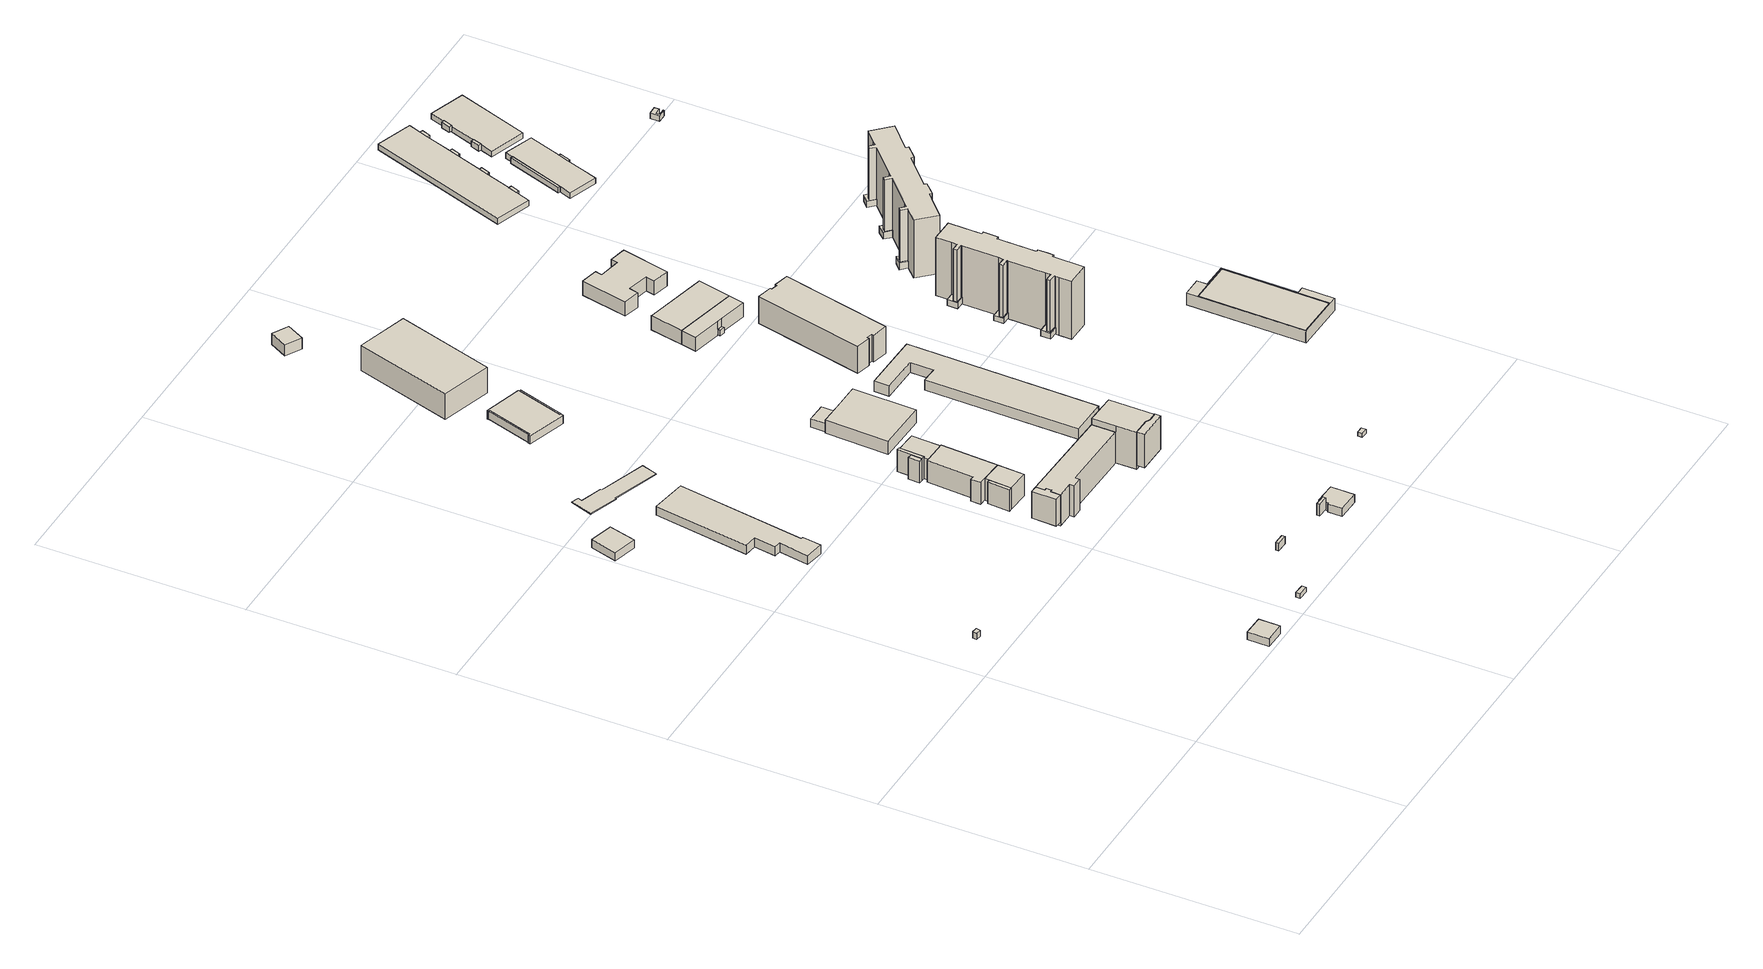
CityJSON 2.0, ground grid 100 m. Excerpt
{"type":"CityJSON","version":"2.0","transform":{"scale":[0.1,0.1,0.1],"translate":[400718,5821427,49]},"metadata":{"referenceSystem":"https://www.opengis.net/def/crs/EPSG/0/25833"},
"CityObjects":{
"building1":{"type":"Building","attributes":{"Gemeindeschluessel":"11000010","BezugspunktDach":"2200","function":"51009_1610","measuredHeight":3.46,"storeysAboveGround":0},"address":[{"country":"Germany","locality":"Berlin"}],"geometry":[{"type":"Solid","lod":"1","boundaries":[[[[0,1,2,3]],[[4,5,6,7]],[[4,7,3,2]],[[5,4,2,1]],[[6,5,1,0]],[[7,6,0,3]]]]}]},
"building2":{"type":"Building","attributes":{"Gemeindeschluessel":"11000010","BezugspunktDach":"2200","function":"31001_2523","measuredHeight":4.04,"storeysAboveGround":1},"address":[{"country":"Germany","locality":"Berlin","thoroughfareNumber":"170A","thoroughfareName":"Märkische Allee"}],"geometry":[{"type":"Solid","lod":"1","boundaries":[[[[8,9,10,11]],[[12,13,14,15]],[[12,15,11,10]],[[13,12,10,9]],[[14,13,9,8]],[[15,14,8,11]]]]}]},
"building3":{"type":"Building","attributes":{"Gemeindeschluessel":"11000010","BezugspunktDach":"2200","function":"31001_2000","measuredHeight":5.03,"storeysAboveGround":1},"address":[{"country":"Germany","locality":"Berlin","thoroughfareNumber":"189 (2)","thoroughfareName":"Märkische Allee"}],"geometry":[{"type":"Solid","lod":"1","boundaries":[[[[16,17,18,19]],[[20,21,22,23]],[[20,23,19,18]],[[21,20,18,17]],[[22,21,17,16]],[[23,22,16,19]]]]}]},
"building4":{"type":"Building","attributes":{"Gemeindeschluessel":"11000010","BezugspunktDach":"2200","function":"31001_2621","measuredHeight":2.42,"storeysAboveGround":1},"address":[{"country":"Germany","locality":"Berlin","thoroughfareNumber":"172 (2)","thoroughfareName":"Märkische Allee"}],"geometry":[{"type":"Solid","lod":"1","boundaries":[[[[24,25,26,27]],[[28,29,30,31]],[[28,31,27,26]],[[29,28,26,25]],[[30,29,25,24]],[[31,30,24,27]]]]}]},
"building5":{"type":"Building","attributes":{"Gemeindeschluessel":"11000010","BezugspunktDach":"2200","function":"31001_3072","measuredHeight":4.68,"storeysAboveGround":1},"address":[{"country":"Germany","locality":"Berlin","thoroughfareNumber":"189","thoroughfareName":"Märkische Allee"}],"geometry":[{"type":"Solid","lod":"1","boundaries":[[[[32,33,34,35,36,37,38,39,40,41]],[[42,43,44,45,46,47,48,49,50,51]],[[42,51,41,40]],[[43,42,40,39]],[[44,43,39,38]],[[45,44,38,37]],[[46,45,37,36]],[[47,46,36,35]],[[48,47,35,34]],[[49,48,34,33]],[[50,49,33,32]],[[51,50,32,41]]]]}]},
"building6":{"type":"Building","attributes":{"Gemeindeschluessel":"11000010","BezugspunktDach":"2200","function":"31001_2000","measuredHeight":0.261,"storeysAboveGround":1},"address":[{"country":"Germany","locality":"Berlin","thoroughfareNumber":"189 (4)","thoroughfareName":"Märkische Allee"}],"geometry":[{"type":"Solid","lod":"1","boundaries":[[[[52,53,54,55,56,57,58,59,60,61]],[[62,63,64,65,66,67,68,69,70,71]],[[62,71,61,60]],[[63,62,60,59]],[[64,63,59,58]],[[65,64,58,57]],[[66,65,57,56]],[[67,66,56,55]],[[68,67,55,54]],[[69,68,54,53]],[[70,69,53,52]],[[71,70,52,61]]]]}]},
"building7":{"type":"Building","attributes":{"Gemeindeschluessel":"11000010","BezugspunktDach":"2200","function":"51009_1610","measuredHeight":3.83,"storeysAboveGround":0},"address":[{"country":"Germany","locality":"Berlin"}],"geometry":[{"type":"Solid","lod":"1","boundaries":[[[[72,73,74,75]],[[76,77,78,79]],[[76,79,75,74]],[[77,76,74,73]],[[78,77,73,72]],[[79,78,72,75]]]]}]},
"building8":{"type":"Building","attributes":{"Gemeindeschluessel":"11000010","BezugspunktDach":"2200","function":"51009_1610","measuredHeight":14.15,"storeysAboveGround":0},"address":[{"country":"Germany","locality":"Berlin"}],"geometry":[{"type":"Solid","lod":"1","boundaries":[[[[80,81,82,83,84,85,86,87]],[[88,89,90,91,92,93,94,95]],[[88,95,87,86]],[[89,88,86,85]],[[90,89,85,84]],[[91,90,84,83]],[[92,91,83,82]],[[93,92,82,81]],[[94,93,81,80]],[[95,94,80,87]]]]}]},
"building9":{"type":"Building","attributes":{"Gemeindeschluessel":"11000010","function":"31001_3071"},"address":[{"country":"Germany","locality":"Berlin","thoroughfareNumber":"174","thoroughfareName":"Märkische Allee"}],"children":["building9-1","building9-2","building9-3","building9-4","building9-5","building9-6"]},
"building9-1":{"type":"BuildingPart","attributes":{"BezugspunktDach":"2200","measuredHeight":11.5,"storeysAboveGround":3},"parents":["building9"],"geometry":[{"type":"Solid","lod":"1","boundaries":[[[[96,97,98,99,100,101,102,103]],[[104,105,106,107,108,109,110,111]],[[104,111,103,102]],[[105,104,102,101]],[[106,105,101,100]],[[107,106,100,99]],[[108,112,113,107,99,98]],[[109,108,98,97]],[[111,110,96,103]],[[107,113,112,108]],[[110,109,97,96]]]]}]},
"building9-2":{"type":"BuildingPart","attributes":{"BezugspunktDach":"2200","measuredHeight":12.58,"storeysAboveGround":3},"parents":["building9"],"geometry":[{"type":"MultiSurface","lod":"1","boundaries":[[[112,114,115,116,117,118,113]],[[119,120,121,122,123,108,107]],[[119,107,113,118]],[[122,121,116,115]],[[123,122,115,114]],[[108,123,114,112]],[[120,119,118,117]],[[121,120,124,117,116]],[[107,108,112,113]]]}]},
"building9-3":{"type":"BuildingPart","attributes":{"BezugspunktDach":"2200","measuredHeight":11.66,"storeysAboveGround":3},"parents":["building9"],"geometry":[{"type":"MultiSurface","lod":"1","boundaries":[[[125,126,127,128,129]],[[130,131,121,119,132]],[[133,134,129,128]],[[131,130,128,127]],[[121,131,127,126]],[[119,118,117,116,121,126,125]],[[132,119,125,129]],[[130,132,134,133]],[[120,117,118,119,135]],[[121,116,117,120]]]}]},
"building9-4":{"type":"BuildingPart","attributes":{"BezugspunktDach":"2200","measuredHeight":11.54,"storeysAboveGround":3},"parents":["building9"],"geometry":[{"type":"Solid","lod":"1","boundaries":[[[[136,137,138,139]],[[140,141,142,143]],[[140,143,139,138]],[[141,140,138,137]],[[143,142,136,139]],[[142,141,137,136]]]]}]},
"building9-5":{"type":"BuildingPart","attributes":{"BezugspunktDach":"2200","measuredHeight":11.54,"storeysAboveGround":3},"parents":["building9"],"geometry":[{"type":"Solid","lod":"1","boundaries":[[[[134,133,144,145]],[[146,130,132,147]],[[146,147,145,144]],[[130,146,144,133]],[[147,132,134,145]],[[130,133,134,132]]]]}]},
"building9-6":{"type":"BuildingPart","attributes":{"BezugspunktDach":"2200","measuredHeight":11.52,"storeysAboveGround":3},"parents":["building9"],"geometry":[{"type":"Solid","lod":"1","boundaries":[[[[148,97,96,137,136]],[[141,110,109,149,142]],[[110,141,137,96]],[[109,97,96,97]],[[149,109,97,148]],[[142,149,148,136]],[[141,142,136,137]],[[110,96,97,109]]]]}]},
"building10":{"type":"Building","attributes":{"Gemeindeschluessel":"11000010","BezugspunktDach":"2200","function":"51009_1610","measuredHeight":4.01,"storeysAboveGround":0},"address":[{"country":"Germany","locality":"Berlin"}],"geometry":[{"type":"Solid","lod":"1","boundaries":[[[[150,151,152,153]],[[154,155,156,157]],[[154,157,153,152]],[[155,154,152,151]],[[156,155,151,150]],[[157,156,150,153]]]]}]},
"building11":{"type":"Building","attributes":{"Gemeindeschluessel":"11000010","BezugspunktDach":"2200","function":"51009_1610","measuredHeight":6.01,"storeysAboveGround":0},"address":[{"country":"Germany","locality":"Berlin"}],"geometry":[{"type":"Solid","lod":"1","boundaries":[[[[158,159,160,161]],[[162,163,164,165]],[[162,165,161,160]],[[163,162,160,159]],[[164,163,159,158]],[[165,164,158,161]]]]}]},
"building12":{"type":"Building","attributes":{"Gemeindeschluessel":"11000010","function":"31001_3071"},"address":[{"country":"Germany","locality":"Berlin","thoroughfareNumber":"1","thoroughfareName":"Poelchaustraße"}],"children":["building12-1","building12-2"]},
"building12-1":{"type":"BuildingPart","attributes":{"BezugspunktDach":"2200","measuredHeight":19.64,"storeysAboveGround":5},"parents":["building12"],"geometry":[{"type":"MultiSurface","lod":"1","boundaries":[[[166,167,168,169,170,171,172]],[[173,174,175,176,177,178,179]],[[173,180,181,172,171]],[[174,173,171,170]],[[175,174,170,169]],[[176,175,169,168]],[[177,176,168,167]],[[178,177,167,166]],[[179,178,166,172]],[[179,181,180,173]]]}]},
"building12-2":{"type":"BuildingPart","attributes":{"BezugspunktDach":"2200","measuredHeight":16.5,"storeysAboveGround":5},"parents":["building12"],"geometry":[{"type":"MultiSurface","lod":"1","boundaries":[[[182,183,184,185,181,180,186,187,188,189,190,191]],[[192,193,194,195,196,197,198,199,200,201,202,203]],[[192,203,191,190]],[[193,192,190,189]],[[194,193,189,188]],[[195,194,188,187]],[[196,195,187,186]],[[197,196,186,180]],[[198,197,180,173,179]],[[199,198,181,185]],[[200,199,185,184]],[[201,200,184,183]],[[202,201,183,182]],[[203,202,182,191]],[[179,173,180,181]]]}]},
"building13":{"type":"Building","attributes":{"Gemeindeschluessel":"11000010","BezugspunktDach":"2200","function":"31001_2520","measuredHeight":4.46,"storeysAboveGround":1},"address":[{"country":"Germany","locality":"Berlin","thoroughfareNumber":"191","thoroughfareName":"Märkische Allee"}],"geometry":[{"type":"Solid","lod":"1","boundaries":[[[[204,205,206,207,208,209,152,151,150,153,210]],[[211,212,213,214,215,216,217,218,219,220,221]],[[211,221,210,153]],[[212,211,153,150]],[[213,212,150,151]],[[214,213,151,152]],[[215,214,152,209]],[[216,215,209,208]],[[217,216,208,207]],[[218,217,207,206]],[[219,218,206,205]],[[220,219,205,204]],[[221,220,204,210]]]]}]},
"building14":{"type":"Building","attributes":{"Gemeindeschluessel":"11000010","BezugspunktDach":"2200","function":"51009_1610","measuredHeight":4.21,"storeysAboveGround":0},"address":[{"country":"Germany","locality":"Berlin"}],"geometry":[{"type":"Solid","lod":"1","boundaries":[[[[222,223,224,225,226,227]],[[228,229,230,231,232,233]],[[228,233,227,226]],[[229,228,226,225]],[[230,229,225,224]],[[231,230,224,223]],[[232,231,223,222]],[[233,232,222,227]]]]}]},
"building15":{"type":"Building","attributes":{"Gemeindeschluessel":"11000010","BezugspunktDach":"2200","function":"51009_1610","measuredHeight":4.14,"storeysAboveGround":0},"address":[{"country":"Germany","locality":"Berlin"}],"geometry":[{"type":"Solid","lod":"1","boundaries":[[[[234,235,236,237]],[[238,239,240,241]],[[238,241,237,236]],[[239,238,236,235]],[[240,239,235,234]],[[241,240,234,237]]]]}]},
"building16":{"type":"Building","attributes":{"Gemeindeschluessel":"11000010","BezugspunktDach":"2200","function":"51009_1610","measuredHeight":17.77,"storeysAboveGround":0},"address":[{"country":"Germany","locality":"Berlin"}],"geometry":[{"type":"Solid","lod":"1","boundaries":[[[[242,243,244,245,246,247]],[[248,249,250,251,252,253]],[[248,253,247,246]],[[249,248,246,245]],[[250,249,245,244]],[[251,250,244,243]],[[252,251,243,242]],[[253,252,242,247]]]]}]},
"building17":{"type":"Building","attributes":{"Gemeindeschluessel":"11000010","BezugspunktDach":"2200","function":"51009_1610","measuredHeight":4.44,"storeysAboveGround":0},"address":[{"country":"Germany","locality":"Berlin"}],"geometry":[{"type":"Solid","lod":"1","boundaries":[[[[254,255,256,257,258,259]],[[260,261,262,263,264,265]],[[260,265,259,258]],[[261,260,258,257]],[[262,261,257,256]],[[263,262,256,255]],[[264,263,255,254]],[[265,264,254,259]]]]}]},
"building18":{"type":"Building","attributes":{"Gemeindeschluessel":"11000010","BezugspunktDach":"2200","function":"31001_3071","measuredHeight":6.93,"storeysAboveGround":1},"address":[{"country":"Germany","locality":"Berlin","thoroughfareNumber":"174 (1)","thoroughfareName":"Märkische Allee"}],"geometry":[{"type":"Solid","lod":"1","boundaries":[[[[266,267,268,269,270,271]],[[272,273,274,275,276,277]],[[272,277,271,270]],[[273,272,270,269]],[[274,273,269,268]],[[275,274,268,267]],[[276,275,267,266]],[[277,276,266,271]]]]}]},
"building19":{"type":"Building","attributes":{"Gemeindeschluessel":"11000010","BezugspunktDach":"2200","function":"31001_2522","measuredHeight":13.56,"storeysAboveGround":4},"address":[{"country":"Germany","locality":"Berlin","thoroughfareNumber":"191 (2)","thoroughfareName":"Märkische Allee"}],"geometry":[{"type":"Solid","lod":"1","boundaries":[[[[278,279,280,281]],[[282,283,284,285]],[[282,285,281,280]],[[283,282,280,279]],[[284,283,279,278]],[[285,284,278,281]]]]}]},
"building20":{"type":"Building","attributes":{"Gemeindeschluessel":"11000010","BezugspunktDach":"2200","function":"31001_9998","measuredHeight":7.63,"storeysAboveGround":1},"address":[{"country":"Germany","locality":"Berlin","thoroughfareNumber":"193 (1)","thoroughfareName":"Märkische Allee"}],"geometry":[{"type":"Solid","lod":"1","boundaries":[[[[286,287,288,289,290]],[[291,292,293,294,295]],[[291,295,290,289]],[[292,291,289,288]],[[293,292,288,287]],[[294,293,287,286]],[[295,294,286,290]]]]}]},
"building21":{"type":"Building","attributes":{"Gemeindeschluessel":"11000010","BezugspunktDach":"2200","function":"31001_3071","measuredHeight":5.37,"storeysAboveGround":1},"address":[{"country":"Germany","locality":"Berlin","thoroughfareNumber":"174 (2)","thoroughfareName":"Märkische Allee"}],"geometry":[{"type":"Solid","lod":"1","boundaries":[[[[296,297,298,299,300,301,302,303,304]],[[305,306,307,308,309,310,311,312,313]],[[305,313,304,303]],[[306,305,303,302]],[[307,306,302,301]],[[308,307,301,300]],[[309,308,300,299]],[[310,309,299,298]],[[311,310,298,297]],[[312,311,297,296]],[[313,312,296,304]]]]}]},
"building22":{"type":"Building","attributes":{"Gemeindeschluessel":"11000010","BezugspunktDach":"2200","function":"51009_1610","measuredHeight":2.23,"storeysAboveGround":0},"address":[{"country":"Germany","locality":"Berlin"}],"geometry":[{"type":"Solid","lod":"1","boundaries":[[[[314,315,316,317]],[[318,319,320,321]],[[318,321,317,316]],[[319,318,316,315]],[[320,319,315,314]],[[321,320,314,317]]]]}]},
"building23":{"type":"Building","attributes":{"name":"Victor-Klemperer-Kolleg","Gemeindeschluessel":"11000010","BezugspunktDach":"2200","function":"31001_3021","measuredHeight":14.31,"storeysAboveGround":4},"address":[{"country":"Germany","locality":"Berlin","thoroughfareNumber":"15","thoroughfareName":"Martha-Arendsee-Straße"}],"geometry":[{"type":"Solid","lod":"1","boundaries":[[[[322,323,324,325,326,327,328,329,330,331,332,333]],[[334,335,336,337,338,339,340,341,342,343,344,345]],[[334,345,333,332]],[[335,334,332,331]],[[336,335,331,330]],[[337,336,330,329]],[[338,337,329,328]],[[339,338,328,327]],[[340,339,327,326]],[[341,340,326,325]],[[342,341,325,324]],[[343,342,324,323]],[[344,343,323,322]],[[345,344,322,333]]]]}]},
"building24":{"type":"Building","attributes":{"Gemeindeschluessel":"11000010","function":"31001_3021"},"address":[{"country":"Germany","locality":"Berlin","thoroughfareNumber":"15 (1)","thoroughfareName":"Martha-Arendsee-Straße"}],"children":["building24-1","building24-2","building24-3"]},
"building24-1":{"type":"BuildingPart","attributes":{"BezugspunktDach":"2200","measuredHeight":7.4,"storeysAboveGround":2},"parents":["building24"],"geometry":[{"type":"MultiSurface","lod":"1","boundaries":[[[346,347,348,349,350,351]],[[352,353,354,355,356,357]],[[352,357,351,350]],[[354,353,349,348]],[[355,354,348,347]],[[358,359,360,361,356,355,347,346]],[[357,356,346,351]],[[352,350,349,353]],[[361,360,359,358]]]}]},
"building24-2":{"type":"BuildingPart","attributes":{"BezugspunktDach":"2200","measuredHeight":3,"storeysAboveGround":2},"parents":["building24"],"geometry":[{"type":"Solid","lod":"1","boundaries":[[[[362,359,358,363]],[[361,360,364,365]],[[361,365,363,358]],[[364,360,359,362]],[[365,364,362,363]],[[360,361,358,359]]]]}]},
"building24-3":{"type":"BuildingPart","attributes":{"BezugspunktDach":"2200","measuredHeight":7.53,"storeysAboveGround":2},"parents":["building24"],"geometry":[{"type":"MultiSurface","lod":"1","boundaries":[[[349,366,367,368,350]],[[369,370,371,372,373]],[[369,373,350,368]],[[370,369,368,367]],[[371,370,367,366]],[[372,371,366,349]],[[373,372,353,352]],[[352,353,349,350]]]}]},
"building25":{"type":"Building","attributes":{"Gemeindeschluessel":"11000010","BezugspunktDach":"2200","function":"31001_3021","measuredHeight":7.58,"storeysAboveGround":2},"address":[{"country":"Germany","locality":"Berlin","thoroughfareNumber":"15 (2)","thoroughfareName":"Martha-Arendsee-Straße"}],"geometry":[{"type":"Solid","lod":"1","boundaries":[[[[374,375,376,377,378,379,380,381,382,383,384,385]],[[386,387,388,389,390,391,392,393,394,395,396,397]],[[386,397,385,384]],[[387,386,384,383]],[[388,387,383,382]],[[389,388,382,381]],[[390,389,381,380]],[[391,390,380,379]],[[392,391,379,378]],[[393,392,378,377]],[[394,393,377,376]],[[395,394,376,375]],[[396,395,375,374]],[[397,396,374,385]]]]}]},
"building26":{"type":"Building","attributes":{"Gemeindeschluessel":"11000010","BezugspunktDach":"2200","function":"51009_1610","measuredHeight":3.02,"storeysAboveGround":0},"address":[{"country":"Germany","locality":"Berlin"}],"geometry":[{"type":"Solid","lod":"1","boundaries":[[[[398,399,400,401,402,403,404,405]],[[406,407,408,409,410,411,412,413]],[[406,413,405,404]],[[407,406,404,403]],[[408,407,403,402]],[[409,408,402,401]],[[410,409,401,400]],[[411,410,400,399]],[[412,411,399,398]],[[413,412,398,405]]]]}]},
"building27":{"type":"Building","attributes":{"Gemeindeschluessel":"11000010","BezugspunktDach":"2200","function":"51009_1610","measuredHeight":2.76,"storeysAboveGround":0},"address":[{"country":"Germany","locality":"Berlin"}],"geometry":[{"type":"Solid","lod":"1","boundaries":[[[[414,415,416,417,418,419,420,421]],[[422,423,424,425,426,427,428,429]],[[422,429,421,420]],[[423,422,420,419]],[[424,423,419,418]],[[425,424,418,417]],[[426,425,417,416]],[[427,426,416,415]],[[428,427,415,414]],[[429,428,414,421]]]]}]},
"building28":{"type":"Building","attributes":{"Gemeindeschluessel":"11000010","BezugspunktDach":"2200","function":"31001_1010","measuredHeight":30.75,"storeysAboveGround":10},"address":[{"country":"Germany","locality":"Berlin","thoroughfareNumber":"10, 12, 14","thoroughfareName":"Martha-Arendsee-Straße"}],"geometry":[{"type":"Solid","lod":"1","boundaries":[[[[430,431,432,433,434,435,436,437,438,439,440,441,442,443,444,445,446,447,448,449,450,451,452,453,454,455,456,457,458,459,460,461,462,463]],[[464,465,466,467,468,469,470,471,472,473,474,475,476,477,478,479,480,481,482,483,484,485,486,487,488,489,490,491,492,493,494,495,496,497]],[[464,497,463,462]],[[465,464,462,461]],[[466,465,461,460]],[[467,466,460,459]],[[468,467,459,458]],[[469,468,458,457]],[[470,469,457,456]],[[471,470,456,455]],[[472,471,455,454]],[[473,472,454,453]],[[474,473,453,452]],[[475,474,452,451]],[[476,475,451,450]],[[477,476,450,449]],[[478,477,449,448]],[[479,478,448,447]],[[480,479,447,446]],[[481,480,446,445]],[[482,481,445,444]],[[483,482,444,443]],[[484,483,443,442]],[[485,484,442,441]],[[486,485,441,440]],[[487,486,440,439]],[[488,487,439,438]],[[489,488,438,437]],[[490,489,437,436]],[[491,490,436,435]],[[492,491,435,434]],[[493,492,434,433]],[[494,493,433,432]],[[495,494,432,431]],[[496,495,431,430]],[[497,496,430,463]]]]}]},
"building29":{"type":"Building","attributes":{"Gemeindeschluessel":"11000010","BezugspunktDach":"2200","function":"51009_1610","measuredHeight":2.98,"storeysAboveGround":0},"address":[{"country":"Germany","locality":"Berlin"}],"geometry":[{"type":"Solid","lod":"1","boundaries":[[[[498,499,500,501,502,503,504,505]],[[506,507,508,509,510,511,512,513]],[[506,513,505,504]],[[507,506,504,503]],[[508,507,503,502]],[[509,508,502,501]],[[510,509,501,500]],[[511,510,500,499]],[[512,511,499,498]],[[513,512,498,505]]]]}]},
"building30":{"type":"Building","attributes":{"Gemeindeschluessel":"11000010","BezugspunktDach":"2200","function":"31001_2054","measuredHeight":5.79,"storeysAboveGround":1},"address":[{"country":"Germany","locality":"Berlin","thoroughfareNumber":"5","thoroughfareName":"Poelchaustraße"}],"geometry":[{"type":"Solid","lod":"1","boundaries":[[[[514,515,516,517,518]],[[519,520,521,522,523]],[[519,523,518,517]],[[520,519,517,516]],[[521,520,516,515]],[[522,521,515,514]],[[523,522,514,518]]]]}]},
"building31":{"type":"Building","attributes":{"Gemeindeschluessel":"11000010","BezugspunktDach":"2200","function":"51009_1610","measuredHeight":6.37,"storeysAboveGround":0},"address":[{"country":"Germany","locality":"Berlin"}],"geometry":[{"type":"Solid","lod":"1","boundaries":[[[[524,525,526,527,528,529,530,531],[532,533,534,535]],[[536,537,538,539,540,541,542,543],[544,545,546,547]],[[536,543,531,530]],[[537,536,530,529]],[[538,537,529,528]],[[539,538,528,527]],[[540,539,527,526]],[[541,540,526,525]],[[542,541,525,524]],[[543,542,524,531]],[[544,547,535,534]],[[545,544,534,533]],[[546,545,533,532]],[[547,546,532,535]]]]}]},
"building32":{"type":"Building","attributes":{"Gemeindeschluessel":"11000010","BezugspunktDach":"2200","function":"51009_1610","measuredHeight":3.61,"storeysAboveGround":0},"address":[{"country":"Germany","locality":"Berlin"}],"geometry":[{"type":"Solid","lod":"1","boundaries":[[[[548,549,550,551,552,553,554,555]],[[556,557,558,559,560,561,562,563]],[[556,563,555,554]],[[557,556,554,553]],[[558,557,553,552]],[[559,558,552,551]],[[560,559,551,550]],[[561,560,550,549]],[[562,561,549,548]],[[563,562,548,555]]]]}]},
"building33":{"type":"Building","attributes":{"Gemeindeschluessel":"11000010","BezugspunktDach":"2200","function":"51009_1610","measuredHeight":3.62,"storeysAboveGround":0},"address":[{"country":"Germany","locality":"Berlin"}],"geometry":[{"type":"Solid","lod":"1","boundaries":[[[[564,565,566,567,568,569,570,571]],[[572,573,574,575,576,577,578,579]],[[572,579,571,570]],[[573,572,570,569]],[[574,573,569,568]],[[575,574,568,567]],[[576,575,567,566]],[[577,576,566,565]],[[578,577,565,564]],[[579,578,564,571]]]]}]},
"building34":{"type":"Building","attributes":{"Gemeindeschluessel":"11000010","BezugspunktDach":"2200","function":"51009_1610","measuredHeight":2.92,"storeysAboveGround":0},"address":[{"country":"Germany","locality":"Berlin"}],"geometry":[{"type":"Solid","lod":"1","boundaries":[[[[580,581,582,583]],[[584,585,586,587]],[[584,587,583,582]],[[585,584,582,581]],[[586,585,581,580]],[[587,586,580,583]]]]}]},
"building35":{"type":"Building","attributes":{"Gemeindeschluessel":"11000010","BezugspunktDach":"2200","function":"31001_1010","measuredHeight":30.93,"storeysAboveGround":10},"address":[{"country":"Germany","locality":"Berlin","thoroughfareNumber":"16, 18, 20","thoroughfareName":"Martha-Arendsee-Straße"}],"geometry":[{"type":"Solid","lod":"1","boundaries":[[[[588,589,590,591,592,593,594,595,596,597,598,599,600,601,602,603,604,605,606,607,608,609,610,611,612,613,614,615,616,617,618,619]],[[562,561,560,559,558,557,620,621,622,623,624,625,626,627,628,629,630,631,632,633,634,635,636,637,638,639,640,641,642,643,644,645]],[[562,645,619,618]],[[561,562,618,617]],[[560,561,617,616]],[[559,560,616,615]],[[558,559,615,614]],[[557,558,614,613]],[[620,557,613,612]],[[621,620,612,611]],[[622,621,611,610]],[[623,622,610,609]],[[624,623,609,608]],[[625,624,608,607]],[[626,625,607,606]],[[627,626,606,605]],[[628,627,605,604]],[[629,628,604,603]],[[630,629,603,602]],[[631,630,602,601]],[[632,631,601,600]],[[633,632,600,599]],[[634,633,599,598]],[[635,634,598,597]],[[636,635,597,596]],[[637,636,596,595]],[[638,637,595,594]],[[639,638,594,593]],[[640,639,593,592]],[[641,640,592,591]],[[642,641,591,590]],[[643,642,590,589]],[[644,643,589,588]],[[645,644,588,619]]]]}]},
"building36":{"type":"Building","attributes":{"Gemeindeschluessel":"11000010","BezugspunktDach":"2200","function":"31001_3060","measuredHeight":3.16,"storeysAboveGround":5},"address":[{"country":"Germany","locality":"Berlin","thoroughfareNumber":"11, 5, 7, 9","thoroughfareName":"Paul-Schwenk-Straße"}],"geometry":[{"type":"Solid","lod":"1","boundaries":[[[[646,583,582,647,648,649,650,651,652,653,654,655]],[[656,657,658,659,660,661,662,663,664,665,666,667]],[[656,667,655,654]],[[657,656,654,653]],[[658,657,653,652]],[[659,658,652,651]],[[660,659,651,650]],[[661,660,650,649]],[[662,661,649,648]],[[663,662,648,647]],[[664,663,647,582]],[[665,664,582,583]],[[666,665,583,646]],[[667,666,646,655]]]]}]},
"building37":{"type":"Building","attributes":{"Gemeindeschluessel":"11000010","BezugspunktDach":"2200","function":"51009_1610","measuredHeight":2.84,"storeysAboveGround":0},"address":[{"country":"Germany","locality":"Berlin"}],"geometry":[{"type":"Solid","lod":"1","boundaries":[[[[668,669,648,647]],[[670,671,672,673]],[[670,673,647,648]],[[671,670,648,669]],[[672,671,669,668]],[[673,672,668,647]]]]}]},
"building38":{"type":"Building","attributes":{"Gemeindeschluessel":"11000010","BezugspunktDach":"2200","function":"51009_1610","measuredHeight":3,"storeysAboveGround":0},"address":[{"country":"Germany","locality":"Berlin"}],"geometry":[{"type":"Solid","lod":"1","boundaries":[[[[674,675,676,677]],[[678,679,680,681]],[[678,681,677,676]],[[679,678,676,675]],[[680,679,675,674]],[[681,680,674,677]]]]}]},
"building39":{"type":"Building","attributes":{"Gemeindeschluessel":"11000010","BezugspunktDach":"2200","function":"31001_3090","measuredHeight":3,"storeysAboveGround":1},"address":[{"country":"Germany","locality":"Berlin","thoroughfareNumber":"3","thoroughfareName":"Paul-Schwenk-Straße"}],"geometry":[{"type":"Solid","lod":"1","boundaries":[[[[682,683,684,685,686,687,688,689]],[[690,691,692,693,694,695,696,697]],[[690,697,689,688]],[[691,690,688,687]],[[692,691,687,686]],[[693,692,686,685]],[[694,693,685,684]],[[695,694,684,683]],[[696,695,683,682]],[[697,696,682,689]]]]}]},
"building40":{"type":"Building","attributes":{"Gemeindeschluessel":"11000010","BezugspunktDach":"2200","function":"51009_1610","measuredHeight":3.24,"storeysAboveGround":0},"address":[{"country":"Germany","locality":"Berlin"}],"geometry":[{"type":"Solid","lod":"1","boundaries":[[[[698,699,700,701,702,703,704,705]],[[706,707,708,709,710,711,712,713]],[[706,713,705,704]],[[707,706,704,703]],[[708,707,703,702]],[[709,708,702,701]],[[710,709,701,700]],[[711,710,700,699]],[[712,711,699,698]],[[713,712,698,705]]]]}]},
"building41":{"type":"Building","attributes":{"Gemeindeschluessel":"11000010","BezugspunktDach":"2200","function":"51009_1610","measuredHeight":2.96,"storeysAboveGround":0},"address":[{"country":"Germany","locality":"Berlin"}],"geometry":[{"type":"Solid","lod":"1","boundaries":[[[[714,715,650,649]],[[716,717,718,719]],[[716,719,649,650]],[[717,716,650,715]],[[718,717,715,714]],[[719,718,714,649]]]]}]},
"building42":{"type":"Building","attributes":{"Gemeindeschluessel":"11000010","BezugspunktDach":"2200","function":"51009_1610","measuredHeight":3,"storeysAboveGround":0},"address":[{"country":"Germany","locality":"Berlin"}],"geometry":[{"type":"Solid","lod":"1","boundaries":[[[[720,721,684,683]],[[694,722,723,695]],[[694,695,683,684]],[[722,694,684,721]],[[723,722,721,720]],[[695,723,720,683]]]]}]},
"building43":{"type":"Building","attributes":{"Gemeindeschluessel":"11000010","BezugspunktDach":"2200","function":"51009_1610","measuredHeight":3,"storeysAboveGround":0},"address":[{"country":"Germany","locality":"Berlin"}],"geometry":[{"type":"Solid","lod":"1","boundaries":[[[[724,725,726,727]],[[728,729,730,731]],[[728,731,727,726]],[[729,728,726,725]],[[730,729,725,724]],[[731,730,724,727]]]]}]},
"building44":{"type":"Building","attributes":{"Gemeindeschluessel":"11000010","BezugspunktDach":"2200","function":"51009_1610","measuredHeight":2.85,"storeysAboveGround":0},"address":[{"country":"Germany","locality":"Berlin"}],"geometry":[{"type":"Solid","lod":"1","boundaries":[[[[732,733,652,651]],[[734,735,736,737]],[[734,737,651,652]],[[735,734,652,733]],[[736,735,733,732]],[[737,736,732,651]]]]}]},
"building45":{"type":"Building","attributes":{"Gemeindeschluessel":"11000010","BezugspunktDach":"2200","function":"51009_1610","measuredHeight":3,"storeysAboveGround":0},"address":[{"country":"Germany","locality":"Berlin"}],"geometry":[{"type":"Solid","lod":"1","boundaries":[[[[738,739,740,741]],[[742,743,744,745]],[[742,745,741,740]],[[743,742,740,739]],[[744,743,739,738]],[[745,744,738,741]]]]}]},
"building46":{"type":"Building","attributes":{"Gemeindeschluessel":"11000010","BezugspunktDach":"2200","function":"31001_3060","measuredHeight":3,"storeysAboveGround":5},"address":[{"country":"Germany","locality":"Berlin","thoroughfareNumber":"13, 15","thoroughfareName":"Paul-Schwenk-Straße"}],"geometry":[{"type":"Solid","lod":"1","boundaries":[[[[746,747,748,749,750,751,752,753]],[[754,755,756,757,758,759,760,761]],[[754,761,753,752]],[[755,754,752,751]],[[756,755,751,750]],[[757,756,750,749]],[[758,757,749,748]],[[759,758,748,747]],[[760,759,747,746]],[[761,760,746,753]]]]}]},
"building47":{"type":"Building","attributes":{"Gemeindeschluessel":"11000010","BezugspunktDach":"2200","function":"51009_1610","measuredHeight":2.91,"storeysAboveGround":0},"address":[{"country":"Germany","locality":"Berlin"}],"geometry":[{"type":"Solid","lod":"1","boundaries":[[[[762,763,764,765,766,767,768,769]],[[770,771,772,773,774,775,776,777]],[[770,777,769,768]],[[771,770,768,767]],[[772,771,767,766]],[[773,772,766,765]],[[774,773,765,764]],[[775,774,764,763]],[[776,775,763,762]],[[777,776,762,769]]]]}]}
},
"vertices":[
[216,1133,67],[219,1153,67],[194,1157,67],[190,1137,67],[194,1157,33],[219,1153,33],[216,1133,33],[190,1137,33],
[801,6,81],[802,110,81],[701,112,81],[699,8,81],[701,112,40],[802,110,40],[801,6,40],[699,8,40],
[123,2727,60],[158,2858,60],[44,2889,60],[7,2758,60],[44,2889,17],[158,2858,17],[123,2727,17],[7,2758,17],
[1104,37,70],[1105,59,70],[1052,61,70],[1051,39,70],[1052,61,46],[1105,59,46],[1104,37,46],[1051,39,46],
[363,2278,62],[347,2173,62],[380,2168,62],[355,2021,62],[447,2007,62],[461,2099,62],[449,2101,62],[547,2723,62],[373,2750,62],[301,2287,62],[373,2750,15],[547,2723,15],[449,2101,15],[461,2099,15],[447,2007,15],[355,2021,15],[380,2168,15],[347,2173,15],[363,2278,15],[301,2287,15],
[400,2953,13],[402,2959,13],[633,2881,13],[657,2959,13],[427,3037,13],[429,3043,13],[323,3077,13],[331,3098,13],[295,3111,13],[259,3002,13],[295,3111,10],[331,3098,10],[323,3077,10],[429,3043,10],[427,3037,10],[657,2959,10],[633,2881,10],[402,2959,10],[400,2953,10],[259,3002,10],
[1345,261,101],[1346,276,101],[1289,277,101],[1288,262,101],[1289,277,62],[1346,276,62],[1345,261,62],[1288,262,62],
[1064,1183,193],[1065,1231,193],[1077,1231,193],[1078,1257,193],[1065,1258,193],[1066,1302,193],[1032,1303,193],[1028,1184,193],[1032,1303,51],[1066,1302,51],[1065,1258,51],[1078,1257,51],[1077,1231,51],[1065,1231,51],[1064,1183,51],[1028,1184,51],
[1062,1542,159],[1170,1536,159],[1186,1812,159],[1078,1815,159],[1064,1815,159],[1050,1591,159],[1030,1592,159],[1028,1544,159],[1030,1592,44],[1050,1591,44],[1064,1815,44],[1078,1815,44],[1186,1812,44],[1170,1536,44],[1062,1542,44],[1028,1544,44],[1186,1812,154],[1078,1815,154],
[1190,1884,154],[1194,1956,154],[1087,1961,154],[1083,1888,154],[1080,1839,154],[1080,1839,44],[1083,1888,44],[1087,1961,44],[1194,1956,44],[1190,1884,44],[1083,1888,141],
[1080,1839,161],[1087,1961,161],[1073,1962,161],[1069,1894,161],[1066,1840,161],[1069,1894,44],[1073,1962,44],[1066,1840,44],[1069,1894,159],[1066,1840,159],[1080,1843,44],
[1054,1411,159],[1060,1519,159],[1046,1519,159],[1039,1411,159],[1046,1519,44],[1060,1519,44],[1054,1411,44],[1039,1411,44],
[1046,1896,159],[1043,1841,159],[1046,1896,44],[1043,1841,44],
[1163,1406,159],[1163,1406,44],
[584,3458,59],[655,3684,59],[647,3686,59],[577,3461,59],[647,3686,18],[655,3684,18],[584,3458,18],[577,3461,18],
[1666,231,99],[1666,245,99],[1613,246,99],[1612,232,99],[1613,246,38],[1666,245,38],[1666,231,38],[1612,232,38],
[1562,1075,226],[1644,1073,226],[1664,1062,226],[1709,1063,226],[1711,1284,226],[1562,1288,226],[1561,1175,226],[1562,1288,30],[1711,1284,30],[1709,1063,30],[1664,1062,30],[1644,1073,30],[1562,1075,30],[1561,1175,30],[1562,1288,194],[1561,1175,194],
[1146,1182,194],[1146,1159,194],[1197,1159,194],[1198,1181,194],[1066,1302,194],[1065,1258,194],[1078,1257,194],[1077,1231,194],[1065,1231,194],[1064,1183,194],[1065,1231,29],[1077,1231,29],[1078,1257,29],[1065,1258,29],[1066,1302,29],[1562,1288,29],[1561,1175,29],[1198,1181,29],[1197,1159,29],[1146,1159,29],[1146,1182,29],[1064,1183,29],
[765,3391,59],[769,3402,59],[762,3405,59],[832,3632,59],[833,3638,59],[649,3692,59],[574,3450,59],[577,3461,15],[584,3458,15],[655,3684,15],[647,3686,15],[649,3692,15],[833,3638,15],[832,3632,15],[762,3405,15],[769,3402,15],[765,3391,15],[574,3450,15],
[1793,159,55],[1795,274,55],[1690,276,55],[1689,230,55],[1683,230,55],[1681,161,55],[1683,230,13],[1689,230,13],[1690,276,13],[1795,274,13],[1793,159,13],[1681,161,13],
[769,3402,60],[839,3629,60],[832,3632,60],[762,3405,60],[832,3632,19],[839,3629,19],[769,3402,19],[762,3405,19],
[1708,1036,229],[1709,1063,229],[1664,1062,229],[1644,1073,229],[1562,1075,229],[1561,1037,229],[1562,1075,51],[1644,1073,51],[1664,1062,51],[1709,1063,51],[1708,1036,51],[1561,1037,51],
[1298,2365,71],[1298,2392,71],[1299,2428,71],[1299,2437,71],[1203,2440,71],[1202,2367,71],[1203,2440,27],[1299,2437,27],[1299,2428,27],[1298,2392,27],[1298,2365,27],[1202,2367,27],
[1434,2056,94],[1444,2363,94],[1298,2365,94],[1202,2367,94],[1196,2367,94],[1183,2061,94],[1196,2367,25],[1202,2367,25],[1298,2365,25],[1444,2363,25],[1434,2056,25],[1183,2061,25],
[817,3777,145],[960,4249,145],[713,4323,145],[570,3851,145],[713,4323,10],[960,4249,10],[817,3777,10],[570,3851,10],
[721,4607,80],[768,4694,80],[729,4715,80],[691,4736,80],[644,4649,80],[691,4736,22],[729,4715,22],[768,4694,22],[721,4607,22],[644,4649,22],
[1737,2239,79],[1735,2125,79],[1654,2128,79],[1643,1392,79],[1825,1390,79],[1844,2309,79],[1711,2312,79],[1550,2315,79],[1548,2242,79],[1550,2315,25],[1711,2312,25],[1844,2309,25],[1825,1390,25],[1643,1392,25],[1654,2128,25],[1735,2125,25],[1737,2239,25],[1548,2242,25],
[2200,311,73],[2200,334,73],[2169,334,73],[2168,312,73],[2169,334,51],[2200,334,51],[2200,311,51],[2168,312,51],
[1704,2417,166],[1707,2427,166],[1735,2420,166],[1733,2410,166],[1810,2392,166],[1933,2924,166],[1860,2941,166],[1857,2932,166],[1825,2940,166],[1827,2949,166],[1755,2966,166],[1633,2434,166],[1755,2966,23],[1827,2949,23],[1825,2940,23],[1857,2932,23],[1860,2941,23],[1933,2924,23],[1810,2392,23],[1733,2410,23],[1735,2420,23],[1707,2427,23],[1704,2417,23],[1633,2434,23],
[1602,3084,95],[1628,3078,95],[1768,3046,95],[1784,3121,95],[1478,3190,95],[1462,3116,95],[1478,3190,21],[1784,3121,21],[1768,3046,21],[1628,3078,21],[1602,3084,21],[1462,3116,21],[1602,3084,55],[1628,3078,55],[1628,3078,25],[1602,3084,25],
[1625,3064,55],[1599,3070,55],[1625,3064,25],[1599,3070,25],
[1820,3281,95],[1519,3350,95],[1512,3352,95],[1512,3352,20],[1519,3350,20],[1820,3281,20],[1784,3121,20],[1478,3190,20],
[1625,3474,97],[1636,3519,97],[1743,3493,97],[1733,3450,97],[1813,3431,97],[1865,3662,97],[1782,3680,97],[1775,3647,97],[1669,3668,97],[1677,3701,97],[1595,3719,97],[1546,3493,97],[1595,3719,21],[1677,3701,21],[1669,3668,21],[1775,3647,21],[1782,3680,21],[1865,3662,21],[1813,3431,21],[1733,3450,21],[1743,3493,21],[1636,3519,21],[1625,3474,21],[1546,3493,21],
[2255,1812,58],[2256,1817,58],[2218,1818,58],[2218,1836,58],[2256,1835,58],[2256,1859,58],[2212,1860,58],[2211,1813,58],[2212,1860,27],[2256,1859,27],[2256,1835,27],[2218,1836,27],[2218,1818,27],[2256,1817,27],[2255,1812,27],[2211,1813,27],
[2260,2039,54],[2260,2045,54],[2222,2045,54],[2223,2063,54],[2260,2062,54],[2261,2086,54],[2217,2087,54],[2217,2040,54],[2217,2087,27],[2261,2086,27],[2260,2062,27],[2223,2063,27],[2222,2045,27],[2260,2045,27],[2260,2039,27],[2217,2040,27],
[2256,1817,332],[2255,1812,332],[2255,1796,332],[2254,1735,332],[2369,1734,332],[2372,1887,332],[2383,1886,332],[2384,1921,332],[2385,1962,332],[2373,1962,332],[2376,2141,332],[2376,2152,332],[2389,2153,332],[2390,2188,332],[2391,2225,332],[2378,2224,332],[2380,2385,332],[2267,2387,332],[2265,2310,332],[2265,2284,332],[2229,2284,332],[2230,2267,332],[2265,2266,332],[2264,2259,332],[2261,2086,332],[2260,2062,332],[2223,2063,332],[2222,2045,332],[2260,2045,332],[2260,2039,332],[2256,1859,332],[2256,1835,332],[2218,1836,332],[2218,1818,332],[2218,1836,24],[2256,1835,24],[2256,1859,24],[2260,2039,24],[2260,2045,24],[2222,2045,24],[2223,2063,24],[2260,2062,24],[2261,2086,24],[2264,2259,24],[2265,2266,24],[2230,2267,24],[2229,2284,24],[2265,2284,24],[2265,2310,24],[2267,2387,24],[2380,2385,24],[2378,2224,24],[2391,2225,24],[2390,2188,24],[2389,2153,24],[2376,2152,24],[2376,2141,24],[2373,1962,24],[2385,1962,24],[2384,1921,24],[2383,1886,24],[2372,1887,24],[2369,1734,24],[2254,1735,24],[2255,1796,24],[2255,1812,24],[2256,1817,24],[2218,1818,24],
[2264,2259,58],[2265,2266,58],[2230,2267,58],[2229,2284,58],[2265,2284,58],[2265,2310,58],[2222,2310,58],[2221,2260,58],[2222,2310,28],[2265,2310,28],[2265,2284,28],[2229,2284,28],[2230,2267,28],[2265,2266,28],[2264,2259,28],[2221,2260,28],
[2905,843,80],[2913,1358,80],[2702,1361,80],[2699,1361,80],[2690,846,80],[2699,1361,23],[2702,1361,23],[2913,1358,23],[2905,843,23],[2690,846,23],
[2944,838,83],[2947,995,83],[2911,994,83],[2917,1362,83],[2788,1364,83],[2789,1414,83],[2695,1415,83],[2686,842,83],[2905,843,83],[2690,846,83],[2699,1361,83],[2913,1358,83],[2695,1415,19],[2789,1414,19],[2788,1364,19],[2917,1362,19],[2911,994,19],[2947,995,19],[2944,838,19],[2686,842,19],[2699,1361,19],[2690,846,19],[2905,843,19],[2913,1358,19],
[2380,2575,64],[2384,2580,64],[2360,2603,64],[2374,2615,64],[2397,2593,64],[2413,2608,64],[2386,2636,64],[2351,2604,64],[2386,2636,28],[2413,2608,28],[2397,2593,28],[2374,2615,28],[2360,2603,28],[2384,2580,28],[2380,2575,28],[2351,2604,28],
[2542,2732,63],[2545,2735,63],[2521,2759,63],[2534,2773,63],[2558,2748,63],[2576,2765,63],[2545,2796,63],[2513,2762,63],[2545,2796,27],[2576,2765,27],[2558,2748,27],[2534,2773,27],[2521,2759,27],[2545,2735,27],[2542,2732,27],[2513,2762,27],
[2085,4273,53],[2100,4315,53],[2086,4320,53],[2071,4278,53],[2086,4320,24],[2100,4315,24],[2085,4273,24],[2071,4278,24],
[2405,2438,337],[2519,2547,337],[2529,2538,337],[2552,2561,337],[2578,2588,337],[2570,2597,337],[2709,2730,337],[2719,2720,337],[2745,2745,337],[2772,2772,337],[2761,2783,337],[2876,2891,337],[2794,2975,337],[2740,2923,337],[2723,2906,337],[2700,2928,337],[2686,2916,337],[2709,2893,337],[2705,2889,337],[2576,2765,337],[2558,2748,337],[2534,2773,337],[2521,2759,337],[2545,2735,337],[2542,2732,337],[2413,2608,337],[2397,2593,337],[2374,2615,337],[2360,2603,337],[2384,2580,337],[2380,2575,337],[2327,2523,337],[2542,2732,28],[2545,2735,28],[2521,2759,28],[2534,2773,28],[2558,2748,28],[2576,2765,28],[2705,2889,28],[2709,2893,28],[2686,2916,28],[2700,2928,28],[2723,2906,28],[2740,2923,28],[2794,2975,28],[2876,2891,28],[2761,2783,28],[2772,2772,28],[2745,2745,28],[2719,2720,28],[2709,2730,28],[2570,2597,28],[2578,2588,28],[2552,2561,28],[2529,2538,28],[2519,2547,28],[2405,2438,28],[2327,2523,28],
[2045,4204,53],[2129,4448,53],[2144,4490,53],[2188,4618,53],[2203,4661,53],[2246,4788,53],[2261,4831,53],[2282,4891,53],[2108,4950,53],[1872,4263,53],[2108,4950,22],[2282,4891,22],[2261,4831,22],[2246,4788,22],[2203,4661,22],[2188,4618,22],[2144,4490,22],[2129,4448,22],[2086,4320,22],[2071,4278,22],[2045,4204,22],[1872,4263,22],
[2143,4443,53],[2158,4486,53],[2144,4490,25],[2158,4486,25],[2143,4443,25],[2129,4448,25],
[2193,4132,52],[2287,4405,52],[2278,4408,52],[2184,4135,52],[2278,4408,22],[2287,4405,22],[2193,4132,22],[2184,4135,22],
[2314,4025,51],[2369,4184,51],[2387,4236,51],[2442,4395,51],[2300,4444,51],[2287,4405,51],[2193,4132,51],[2173,4073,51],[2193,4132,21],[2287,4405,21],[2300,4444,21],[2442,4395,21],[2387,4236,21],[2369,4184,21],[2314,4025,21],[2173,4073,21],
[2705,2889,63],[2709,2893,63],[2686,2916,63],[2700,2928,63],[2723,2906,63],[2740,2923,63],[2709,2954,63],[2673,2921,63],[2709,2954,31],[2740,2923,31],[2723,2906,31],[2700,2928,31],[2686,2916,31],[2709,2893,31],[2705,2889,31],[2673,2921,31],
[2202,4613,53],[2217,4656,53],[2203,4661,24],[2217,4656,24],[2202,4613,24],[2188,4618,24],
[2378,4181,51],[2396,4233,51],[2396,4233,21],[2378,4181,21],
[2304,4562,53],[2318,4605,53],[2304,4610,53],[2290,4567,53],[2304,4610,23],[2318,4605,23],[2304,4562,23],[2290,4567,23],
[2260,4783,53],[2275,4826,53],[2261,4831,25],[2275,4826,25],[2260,4783,25],[2246,4788,25],
[2362,4732,55],[2377,4775,55],[2363,4780,55],[2348,4737,55],[2363,4780,25],[2377,4775,25],[2362,4732,25],[2348,4737,25],
[2457,4443,50],[2576,4790,50],[2402,4849,50],[2377,4775,50],[2362,4732,50],[2318,4605,50],[2304,4562,50],[2283,4502,50],[2304,4562,20],[2318,4605,20],[2362,4732,20],[2377,4775,20],[2402,4849,20],[2576,4790,20],[2457,4443,20],[2283,4502,20],
[2813,3974,61],[2855,3975,61],[2855,3980,61],[2822,3979,61],[2821,3995,61],[2854,3997,61],[2853,4021,61],[2811,4019,61],[2853,4021,32],[2854,3997,32],[2821,3995,32],[2822,3979,32],[2855,3980,32],[2855,3975,32],[2813,3974,32],[2811,4019,32]
]}
